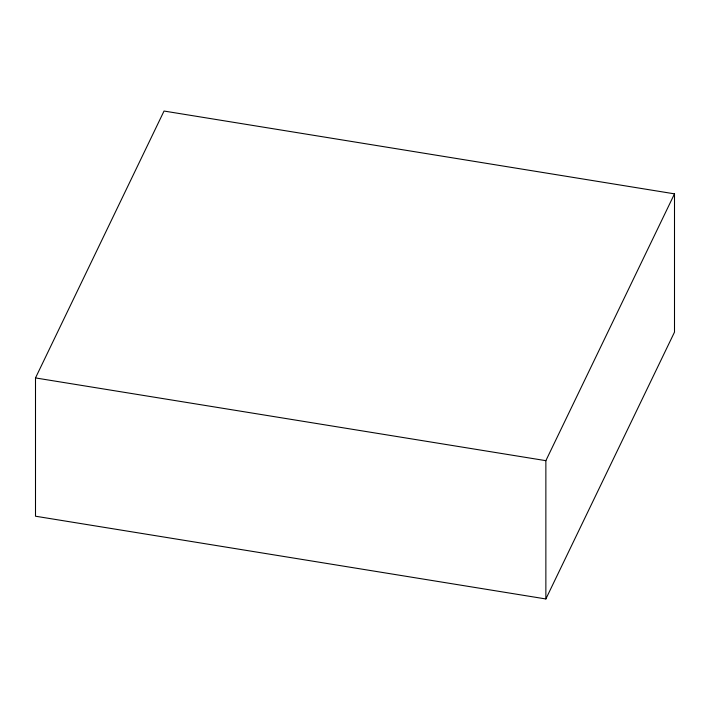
<?xml version="1.0" encoding="UTF-8"?>
<svg xmlns="http://www.w3.org/2000/svg" width="710" height="710" viewBox="0 0 710 710"><rect width="100%" height="100%" fill="white"/><g stroke="black" fill="none" stroke-linecap="round" stroke-linejoin="round"><path stroke-width="1.06" d="M35.5 377.933L164.037 111.044L674.5 193.848L674.5 332.129L545.866 598.956L35.5 516.214L35.5 377.933L545.866 460.666L674.5 193.848M545.866 460.666L545.866 598.956"/></g></svg>
